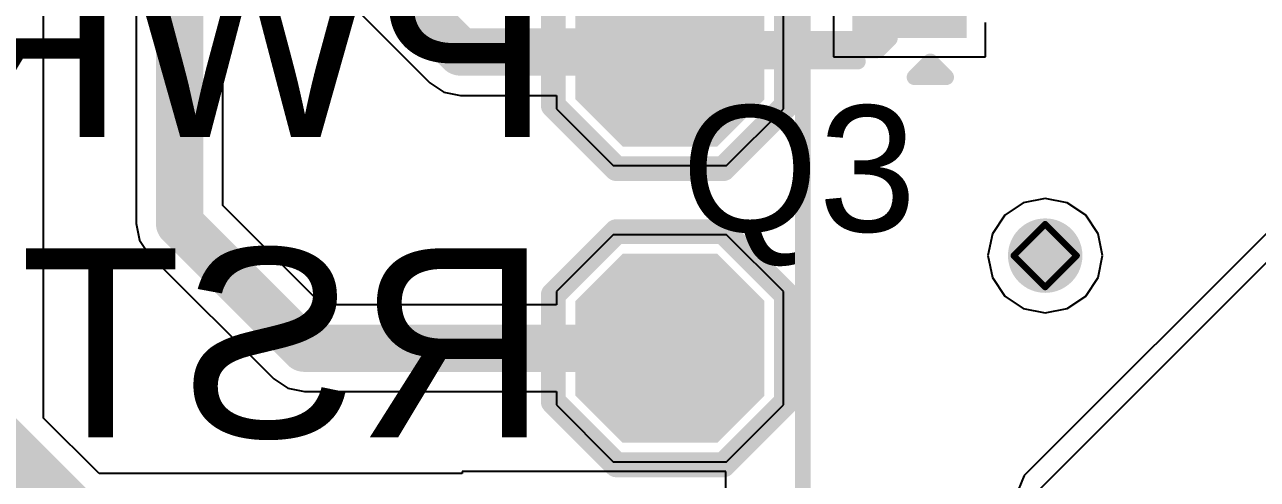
# Model space of a CAD drawing. Header units: millimetres. Extents: x -16 to 330, y -45 to 150.
# Drawn here: x 1.73 to 11.67, y 51.8 to 55.47 of the extents above; entities that cross this region are included whole.
import ezdxf

# ---------------------------------------------------------------- set-up
doc = ezdxf.new("R2010")
doc.units = ezdxf.units.MM
for name, color, linetype in [('BottomLayer', 5, 'Continuous'), ('BottomOverlay', 54, 'Continuous'), ('BottomPaste', 16, 'Continuous'), ('BottomSolder', 6, 'Continuous'), ('DrillDrawing', 1, 'Continuous'), ('Mechanical13', 56, 'Continuous'), ('MidLayer1', 16, 'Continuous'), ('MidLayer2', 76, 'Continuous'), ('TopLayer', 1, 'Continuous'), ('TopOverlay', 2, 'Continuous'), ('TopPaste', 8, 'Continuous'), ('TopSolder', 216, 'Continuous'), ('ViaHoleLayer', 16, 'Continuous')]:
    doc.layers.add(name, color=color, linetype=linetype)
doc.styles.add('Arial', font='arial.ttf', dxfattribs={"height": 0.2})

# ---------------------------------------------------------------- blocks, each defined once
blk = doc.blocks.new('S___23_114')
at = {"layer": 'TopLayer'}
for points in [[(-0.41, 1.46), (0.41, 1.46), (0.41, 0.54), (-0.41, 0.54)], [(-1.36, -0.54), (-0.54, -0.54), (-0.54, -1.46), (-1.36, -1.46)], [(0.54, -0.54), (1.36, -0.54), (1.36, -1.46), (0.54, -1.46)]]:
    blk.add_hatch(color=1, dxfattribs=at).paths.add_polyline_path(points)
at = {"layer": 'TopPaste'}
for points in [[(-0.41, 1.46), (0.41, 1.46), (0.41, 0.54), (-0.41, 0.54)], [(-1.36, -0.54), (-0.54, -0.54), (-0.54, -1.46), (-1.36, -1.46)], [(0.54, -0.54), (1.36, -0.54), (1.36, -1.46), (0.54, -1.46)]]:
    blk.add_hatch(color=8, dxfattribs=at).paths.add_polyline_path(points)
at = {"layer": 'TopSolder'}
for points in [[(-0.41, 1.46), (0.41, 1.46), (0.41, 0.54), (-0.41, 0.54)], [(-1.36, -0.54), (-0.54, -0.54), (-0.54, -1.46), (-1.36, -1.46)], [(0.54, -0.54), (1.36, -0.54), (1.36, -1.46), (0.54, -1.46)]]:
    blk.add_hatch(color=216, dxfattribs=at).paths.add_polyline_path(points)
at = {"layer": 'TopOverlay', "const_width": 0.127}
for points in [[(-1.5494, 0.8128), (-0.5588, 0.8128)], [(-1.5494, 0.8128), (-1.5494, -0.5842)], [(0.5588, 0.8128), (1.5494, 0.8128)], [(1.5494, 0.8128), (1.5494, -0.5842)], [(-0.3302, -0.7874), (0.3302, -0.7874)], [(-1.6764, -1.0414), (-1.6764, -1.2954)], [(-1.6764, -1.0414), (-1.5494, -1.1684)], [(-1.5494, -1.1684), (-1.6764, -1.2954)]]:
    blk.add_lwpolyline(points, dxfattribs=at)
at = {"layer": 'TopOverlay', "const_width": 0.0635}
for points in [[(-1.5812, 0.8128, 1), (-1.5176, 0.8128, 1)], [(-1.5812, 0.8128, 1), (-1.5176, 0.8128, 1)], [(-0.5905, 0.8128, 1), (-0.5271, 0.8128, 1)], [(0.5271, 0.8128, 1), (0.5905, 0.8128, 1)], [(1.5176, 0.8128, 1), (1.5812, 0.8128, 1)], [(1.5176, 0.8128, 1), (1.5812, 0.8128, 1)], [(-1.5812, -0.5842, 1), (-1.5176, -0.5842, 1)], [(1.5176, -0.5842, 1), (1.5812, -0.5842, 1)], [(-0.3619, -0.7874, 1), (-0.2984, -0.7874, 1)], [(0.2984, -0.7874, 1), (0.3619, -0.7874, 1)], [(-1.7082, -1.0414, 1), (-1.6446, -1.0414, 1)], [(-1.7082, -1.0414, 1), (-1.6446, -1.0414, 1)], [(-1.5812, -1.1684, 1), (-1.5176, -1.1684, 1)], [(-1.5812, -1.1684, 1), (-1.5176, -1.1684, 1)], [(-1.7082, -1.2954, 1), (-1.6446, -1.2954, 1)], [(-1.7082, -1.2954, 1), (-1.6446, -1.2954, 1)]]:
    blk.add_lwpolyline(points, format="xyb", close=True, dxfattribs=at)
blk = doc.blocks.new('T__________B_121')
at = {"layer": 'BottomLayer'}
blk.add_hatch(color=5, dxfattribs=at).paths.add_polyline_path([(0.381, 0.762), (-0.381, 0.762), (-0.762, 0.381), (-0.762, -0.381), (-0.381, -0.762), (0.381, -0.762), (0.762, -0.381), (0.762, 0.381)])
at = {"layer": 'BottomPaste'}
blk.add_hatch(color=16, dxfattribs=at).paths.add_polyline_path([(0.381, 0.762), (-0.381, 0.762), (-0.762, 0.381), (-0.762, -0.381), (-0.381, -0.762), (0.381, -0.762), (0.762, -0.381), (0.762, 0.381)])
at = {"layer": 'BottomSolder'}
blk.add_hatch(color=6, dxfattribs=at).paths.add_polyline_path([(0.381, 0.762), (-0.381, 0.762), (-0.762, 0.381), (-0.762, -0.381), (-0.381, -0.762), (0.381, -0.762), (0.762, -0.381), (0.762, 0.381)])
at = {"layer": 'BottomOverlay', "const_width": 0.2}
for points in [[(-0.4318, 0.9398), (-0.9398, 0.4318)], [(0.4318, 0.9398), (-0.4318, 0.9398)], [(0.4318, 0.9398), (-0.4318, 0.9398)], [(0.9398, 0.4318), (0.4318, 0.9398)], [(-0.9398, 0.4318), (-0.9398, -0.4318)], [(0.9398, 0.4318), (0.9398, -0.4318)], [(-0.4318, -0.9398), (-0.9398, -0.4318)], [(0.9398, -0.4318), (0.4318, -0.9398)], [(0.4318, -0.9398), (-0.4318, -0.9398)], [(0.4318, -0.9398), (-0.4318, -0.9398)]]:
    blk.add_lwpolyline(points, dxfattribs=at)
at = {"layer": 'BottomOverlay', "const_width": 0.1}
for points in [[(-0.4818, 0.9398, 1), (-0.3818, 0.9398, 1)], [(-0.4818, 0.9398, 1), (-0.3818, 0.9398, 1)], [(-0.4818, 0.9398, 1), (-0.3818, 0.9398, 1)], [(0.3818, 0.9398, 1), (0.4818, 0.9398, 1)], [(0.3818, 0.9398, 1), (0.4818, 0.9398, 1)], [(0.3818, 0.9398, 1), (0.4818, 0.9398, 1)], [(-0.9898, 0.4318, 1), (-0.8898, 0.4318, 1)], [(-0.9898, 0.4318, 1), (-0.8898, 0.4318, 1)], [(0.8898, 0.4318, 1), (0.9898, 0.4318, 1)], [(0.8898, 0.4318, 1), (0.9898, 0.4318, 1)], [(-0.9898, -0.4318, 1), (-0.8898, -0.4318, 1)], [(-0.9898, -0.4318, 1), (-0.8898, -0.4318, 1)], [(0.8898, -0.4318, 1), (0.9898, -0.4318, 1)], [(0.8898, -0.4318, 1), (0.9898, -0.4318, 1)], [(-0.4818, -0.9398, 1), (-0.3818, -0.9398, 1)], [(-0.4818, -0.9398, 1), (-0.3818, -0.9398, 1)], [(-0.4818, -0.9398, 1), (-0.3818, -0.9398, 1)], [(0.3818, -0.9398, 1), (0.4818, -0.9398, 1)], [(0.3818, -0.9398, 1), (0.4818, -0.9398, 1)], [(0.3818, -0.9398, 1), (0.4818, -0.9398, 1)]]:
    blk.add_lwpolyline(points, format="xyb", close=True, dxfattribs=at)
blk = doc.blocks.new('T__________B_122')
at = {"layer": 'BottomLayer'}
blk.add_hatch(color=5, dxfattribs=at).paths.add_polyline_path([(0.381, 0.762), (-0.381, 0.762), (-0.762, 0.381), (-0.762, -0.381), (-0.381, -0.762), (0.381, -0.762), (0.762, -0.381), (0.762, 0.381)])
at = {"layer": 'BottomPaste'}
blk.add_hatch(color=16, dxfattribs=at).paths.add_polyline_path([(0.381, 0.762), (-0.381, 0.762), (-0.762, 0.381), (-0.762, -0.381), (-0.381, -0.762), (0.381, -0.762), (0.762, -0.381), (0.762, 0.381)])
at = {"layer": 'BottomSolder'}
blk.add_hatch(color=6, dxfattribs=at).paths.add_polyline_path([(0.381, 0.762), (-0.381, 0.762), (-0.762, 0.381), (-0.762, -0.381), (-0.381, -0.762), (0.381, -0.762), (0.762, -0.381), (0.762, 0.381)])
at = {"layer": 'BottomOverlay', "const_width": 0.2}
for points in [[(-0.4318, 0.9398), (-0.9398, 0.4318)], [(0.4318, 0.9398), (-0.4318, 0.9398)], [(0.4318, 0.9398), (-0.4318, 0.9398)], [(0.9398, 0.4318), (0.4318, 0.9398)], [(-0.9398, 0.4318), (-0.9398, -0.4318)], [(0.9398, 0.4318), (0.9398, -0.4318)], [(-0.4318, -0.9398), (-0.9398, -0.4318)], [(0.9398, -0.4318), (0.4318, -0.9398)], [(0.4318, -0.9398), (-0.4318, -0.9398)], [(0.4318, -0.9398), (-0.4318, -0.9398)]]:
    blk.add_lwpolyline(points, dxfattribs=at)
at = {"layer": 'BottomOverlay', "const_width": 0.1}
for points in [[(-0.4818, 0.9398, 1), (-0.3818, 0.9398, 1)], [(-0.4818, 0.9398, 1), (-0.3818, 0.9398, 1)], [(-0.4818, 0.9398, 1), (-0.3818, 0.9398, 1)], [(0.3818, 0.9398, 1), (0.4818, 0.9398, 1)], [(0.3818, 0.9398, 1), (0.4818, 0.9398, 1)], [(0.3818, 0.9398, 1), (0.4818, 0.9398, 1)], [(-0.9898, 0.4318, 1), (-0.8898, 0.4318, 1)], [(-0.9898, 0.4318, 1), (-0.8898, 0.4318, 1)], [(0.8898, 0.4318, 1), (0.9898, 0.4318, 1)], [(0.8898, 0.4318, 1), (0.9898, 0.4318, 1)], [(-0.9898, -0.4318, 1), (-0.8898, -0.4318, 1)], [(-0.9898, -0.4318, 1), (-0.8898, -0.4318, 1)], [(0.8898, -0.4318, 1), (0.9898, -0.4318, 1)], [(0.8898, -0.4318, 1), (0.9898, -0.4318, 1)], [(-0.4818, -0.9398, 1), (-0.3818, -0.9398, 1)], [(-0.4818, -0.9398, 1), (-0.3818, -0.9398, 1)], [(-0.4818, -0.9398, 1), (-0.3818, -0.9398, 1)], [(0.3818, -0.9398, 1), (0.4818, -0.9398, 1)], [(0.3818, -0.9398, 1), (0.4818, -0.9398, 1)], [(0.3818, -0.9398, 1), (0.4818, -0.9398, 1)]]:
    blk.add_lwpolyline(points, format="xyb", close=True, dxfattribs=at)

msp = doc.modelspace()

# ---------------------------------------------------------------- hatches: boundary and pattern name
at = {"layer": 'BottomLayer'}
h = msp.add_hatch(color=5, dxfattribs=at)
edge = h.paths.add_edge_path()
edge.add_arc((9.9588, 53.6039), 0.3, 0, 360)
at = {"layer": 'BottomSolder'}
h = msp.add_hatch(color=6, dxfattribs=at)
edge = h.paths.add_edge_path()
edge.add_arc((9.9588, 53.6039), 0.15, 0, 360)
at = {"layer": 'MidLayer1'}
h = msp.add_hatch(color=16, dxfattribs=at)
edge = h.paths.add_edge_path()
edge.add_arc((9.9588, 53.6039), 0.3, 0, 360)
at = {"layer": 'MidLayer2'}
h = msp.add_hatch(color=76, dxfattribs=at)
edge = h.paths.add_edge_path()
edge.add_arc((9.9588, 53.6039), 0.3, 0, 360)
at = {"layer": 'TopLayer'}
h = msp.add_hatch(color=1, dxfattribs=at)
edge = h.paths.add_edge_path()
edge.add_arc((9.9588, 53.6039), 0.3, 0, 360)
at = {"layer": 'TopSolder'}
h = msp.add_hatch(color=216, dxfattribs=at)
edge = h.paths.add_edge_path()
edge.add_arc((9.9588, 53.6039), 0.15, 0, 360)
at = {"layer": 'ViaHoleLayer'}
h = msp.add_hatch(color=16, dxfattribs=at)
edge = h.paths.add_edge_path()
edge.add_arc((9.9588, 53.6039), 0.15, 0, 360)

# ---------------------------------------------------------------- linework, layer by layer
at = {"layer": 'BottomLayer'}
for p, q in [((2.6322, 56.0172), (2.6322, 53.8634)), ((3.3315, 54.0082), (3.3315, 56.0172)), ((4.2039, 55.7925), (4.9985, 54.9978)), ((7.8486, 54.7878), (7.8486, 55.7022)), ((4.9985, 54.9978), (5.112, 54.922)), ((5.112, 54.922), (5.2458, 54.8954)), ((5.2458, 54.8954), (5.2458, 54.8954)), ((5.2458, 54.8954), (6.0198, 54.8954)), ((6.0198, 54.8954), (6.0198, 54.7878)), ((6.0198, 54.7878), (6.477, 54.3306)), ((7.3914, 54.3306), (7.8486, 54.7878)), ((6.477, 54.3306), (7.3914, 54.3306)), ((4.1326, 53.207), (3.3315, 54.0082)), ((2.6322, 53.8634), (2.6588, 53.7296)), ((6.477, 53.7718), (6.0198, 53.3146)), ((7.3914, 53.7718), (6.477, 53.7718)), ((7.8486, 53.3146), (7.3914, 53.7718)), ((2.6588, 53.7296), (2.7346, 53.6161)), ((2.7346, 53.6161), (3.7406, 52.6102)), ((6.0198, 53.3146), (6.0198, 53.207)), ((7.8486, 52.4002), (7.8486, 53.3146)), ((6.0198, 53.207), (4.1326, 53.207)), ((3.7406, 52.6102), (3.7406, 52.6102)), ((3.7406, 52.6102), (3.854, 52.5344)), ((3.854, 52.5344), (3.9878, 52.5078)), ((3.9878, 52.5078), (6.0198, 52.5078)), ((6.0198, 52.5078), (6.0198, 52.4002)), ((6.0198, 52.4002), (6.477, 51.943)), ((7.3914, 51.943), (7.8486, 52.4002)), ((6.477, 51.943), (7.3914, 51.943))]:
    msp.add_line(p, q, dxfattribs=at)
at = {"layer": 'BottomLayer', "const_width": 0.381}
for points in [[(2.9818, 53.8634), (2.9818, 56.3082)], [(4.4511, 56.0397), (5.2458, 55.245)], [(5.2458, 55.245), (6.9342, 55.245)], [(2.9818, 53.8634), (3.9878, 52.8574)], [(3.9878, 52.8574), (6.7818, 52.8574)]]:
    msp.add_lwpolyline(points, dxfattribs=at)
at = {"layer": 'BottomLayer', "const_width": 0.1905}
for points in [[(5.1505, 55.245, 1), (5.341, 55.245, 1)], [(5.1505, 55.245, 1), (5.341, 55.245, 1)], [(6.8389, 55.245, 1), (7.0294, 55.245, 1)], [(2.8866, 53.8634, 1), (3.0771, 53.8634, 1)], [(2.8866, 53.8634, 1), (3.0771, 53.8634, 1)], [(3.8925, 52.8574, 1), (4.083, 52.8574, 1)], [(3.8925, 52.8574, 1), (4.083, 52.8574, 1)], [(6.6865, 52.8574, 1), (6.877, 52.8574, 1)]]:
    msp.add_lwpolyline(points, format="xyb", close=True, dxfattribs=at)
at = {"layer": 'DrillDrawing', "const_width": 0.0508}
for points in [[(9.7048, 53.6039), (9.9588, 53.8579)], [(9.9588, 53.8579), (10.2128, 53.6039)], [(9.7048, 53.6039), (9.9588, 53.3499)], [(9.9588, 53.3499), (10.2128, 53.6039)]]:
    msp.add_lwpolyline(points, dxfattribs=at)
at = {"layer": 'DrillDrawing', "const_width": 0.0254}
for points in [[(9.9461, 53.8579, 1), (9.9715, 53.8579, 1)], [(9.9461, 53.8579, 1), (9.9715, 53.8579, 1)], [(9.6921, 53.6039, 1), (9.7175, 53.6039, 1)], [(9.6921, 53.6039, 1), (9.7175, 53.6039, 1)], [(10.2001, 53.6039, 1), (10.2255, 53.6039, 1)], [(10.2001, 53.6039, 1), (10.2255, 53.6039, 1)], [(9.9461, 53.3499, 1), (9.9715, 53.3499, 1)], [(9.9461, 53.3499, 1), (9.9715, 53.3499, 1)]]:
    msp.add_lwpolyline(points, format="xyb", close=True, dxfattribs=at)
at = {"layer": 'Mechanical13', "const_width": 0.127}
for points in [[(8.0062, 52.3141), (8.0062, 60.2588)], [(8.0062, 52.3141), (8.0062, 60.2588)], [(7.3062, 55.3538), (7.3062, 58.1638)], [(8.7062, 55.3538), (8.7062, 58.1638)], [(7.3312, 55.3663), (7.3312, 58.1513)], [(7.398, 55.3997), (7.398, 58.1179)], [(8.6145, 55.3997), (8.6145, 58.1179)], [(8.6812, 55.3663), (8.6812, 58.1513)], [(8.0062, 48.8141), (8.0062, 56.7588)], [(8.0062, 48.8141), (8.0062, 56.7588)], [(7.3062, 55.3538), (7.398, 55.3997)], [(7.398, 55.3997), (7.4471, 55.3506)], [(8.5654, 55.3506), (8.6145, 55.3997)], [(8.6145, 55.3997), (8.7062, 55.3538)], [(7.3062, 55.3538), (7.4012, 55.2588)], [(7.3312, 55.3663), (7.4137, 55.2838)], [(7.4012, 55.2588), (7.4471, 55.3506)], [(7.4137, 55.2838), (8.5987, 55.2838)], [(7.4471, 55.3506), (8.5654, 55.3506)], [(8.5654, 55.3506), (8.6112, 55.2588)], [(8.5987, 55.2838), (8.6812, 55.3663)], [(8.6112, 55.2588), (8.7062, 55.3538)], [(7.4012, 55.2588), (8.6112, 55.2588)]]:
    msp.add_lwpolyline(points, dxfattribs=at)
at = {"layer": 'Mechanical13', "const_width": 0.0635}
for points in [[(7.3662, 55.3997, 1), (7.4297, 55.3997, 1)], [(7.3662, 55.3997, 1), (7.4297, 55.3997, 1)], [(7.3662, 55.3997, 1), (7.4297, 55.3997, 1)], [(8.5827, 55.3997, 1), (8.6462, 55.3997, 1)], [(8.5827, 55.3997, 1), (8.6462, 55.3997, 1)], [(8.5827, 55.3997, 1), (8.6462, 55.3997, 1)], [(7.2745, 55.3538, 1), (7.338, 55.3538, 1)], [(7.2745, 55.3538, 1), (7.338, 55.3538, 1)], [(7.2745, 55.3538, 1), (7.338, 55.3538, 1)], [(7.2995, 55.3663, 1), (7.363, 55.3663, 1)], [(7.2995, 55.3663, 1), (7.363, 55.3663, 1)], [(7.382, 55.2838, 1), (7.4455, 55.2838, 1)], [(7.382, 55.2838, 1), (7.4455, 55.2838, 1)], [(7.4154, 55.3506, 1), (7.4789, 55.3506, 1)], [(7.4154, 55.3506, 1), (7.4789, 55.3506, 1)], [(7.4154, 55.3506, 1), (7.4789, 55.3506, 1)], [(8.5336, 55.3506, 1), (8.5971, 55.3506, 1)], [(8.5336, 55.3506, 1), (8.5971, 55.3506, 1)], [(8.5336, 55.3506, 1), (8.5971, 55.3506, 1)], [(8.567, 55.2838, 1), (8.6305, 55.2838, 1)], [(8.567, 55.2838, 1), (8.6305, 55.2838, 1)], [(8.6495, 55.3663, 1), (8.713, 55.3663, 1)], [(8.6495, 55.3663, 1), (8.713, 55.3663, 1)], [(8.6745, 55.3538, 1), (8.738, 55.3538, 1)], [(8.6745, 55.3538, 1), (8.738, 55.3538, 1)], [(8.6745, 55.3538, 1), (8.738, 55.3538, 1)], [(7.3695, 55.2588, 1), (7.433, 55.2588, 1)], [(7.3695, 55.2588, 1), (7.433, 55.2588, 1)], [(7.3695, 55.2588, 1), (7.433, 55.2588, 1)], [(8.5795, 55.2588, 1), (8.643, 55.2588, 1)], [(8.5795, 55.2588, 1), (8.643, 55.2588, 1)], [(8.5795, 55.2588, 1), (8.643, 55.2588, 1)], [(7.9745, 52.3141, 1), (8.038, 52.3141, 1)], [(7.9745, 52.3141, 1), (8.038, 52.3141, 1)]]:
    msp.add_lwpolyline(points, format="xyb", close=True, dxfattribs=at)
at = {"layer": 'MidLayer1'}
for p, q in [((9.9588, 54.0652), (9.7823, 54.0301)), ((10.1353, 54.0301), (9.9588, 54.0652)), ((9.7823, 54.0301), (9.6327, 53.9301)), ((10.285, 53.9301), (10.1353, 54.0301)), ((9.6327, 53.9301), (9.5327, 53.7804)), ((10.385, 53.7804), (10.285, 53.9301)), ((9.5327, 53.7804), (9.4976, 53.6039)), ((10.4201, 53.6039), (10.385, 53.7804)), ((9.4976, 53.6039), (9.5327, 53.4274)), ((10.385, 53.4274), (10.4201, 53.6039)), ((9.5327, 53.4274), (9.6327, 53.2778)), ((10.285, 53.2778), (10.385, 53.4274)), ((9.6327, 53.2778), (9.7823, 53.1778)), ((10.1353, 53.1778), (10.285, 53.2778)), ((9.7823, 53.1778), (9.9588, 53.1427)), ((9.9588, 53.1427), (10.1353, 53.1778))]:
    msp.add_line(p, q, dxfattribs=at)
at = {"layer": 'TopLayer'}
for p, q in [((1.8853, 52.2951), (1.8853, 56.7639)), ((8.2522, 56.3306), (8.2522, 55.2058)), ((9.477, 55.2058), (9.477, 55.4833)), ((8.2522, 55.2058), (9.477, 55.2058)), ((12.8144, 54.8561), (9.7896, 51.8313)), ((9.9062, 51.7147), (12.9794, 54.7878)), ((2.3333, 51.8471), (1.8853, 52.2951)), ((7.3842, 51.865), (5.2594, 51.865)), ((5.2594, 51.865), (5.2594, 51.8471)), ((7.3842, 50.5002), (7.3842, 51.865)), ((5.2594, 51.8471), (2.3333, 51.8471)), ((9.7896, 51.8313), (9.7413, 51.7147))]:
    msp.add_line(p, q, dxfattribs=at)
at = {"layer": 'TopLayer', "const_width": 1.016}
msp.add_lwpolyline([(1.2192, 52.0192), (2.0574, 51.181)], dxfattribs=at)

# ---------------------------------------------------------------- block references
for name, p, rotation in [('S___23_114', (7.8646, 56.7182), 90), ('T__________B_122', (6.9342, 55.245), 180), ('T__________B_121', (6.9342, 52.8574), 180)]:
    msp.add_blockref(name, p, dxfattribs=dict(rotation=rotation))

# ---------------------------------------------------------------- texts
at = {"layer": 'BottomOverlay', "style": 'Arial', "text_generation_flag": 2}
for s, p in [('PWRKEY', (5.9783, 54.5592)), ('RSTKEY', (5.9532, 52.1386))]:
    msp.add_text(s, height=1.524, rotation=360, dxfattribs=at).set_placement(p)
at = {"layer": 'TopOverlay', "style": 'Arial'}
msp.add_text('Q3', height=1.016, dxfattribs=at).set_placement((7.0276, 53.7974))

doc.saveas('drawing.dxf')
